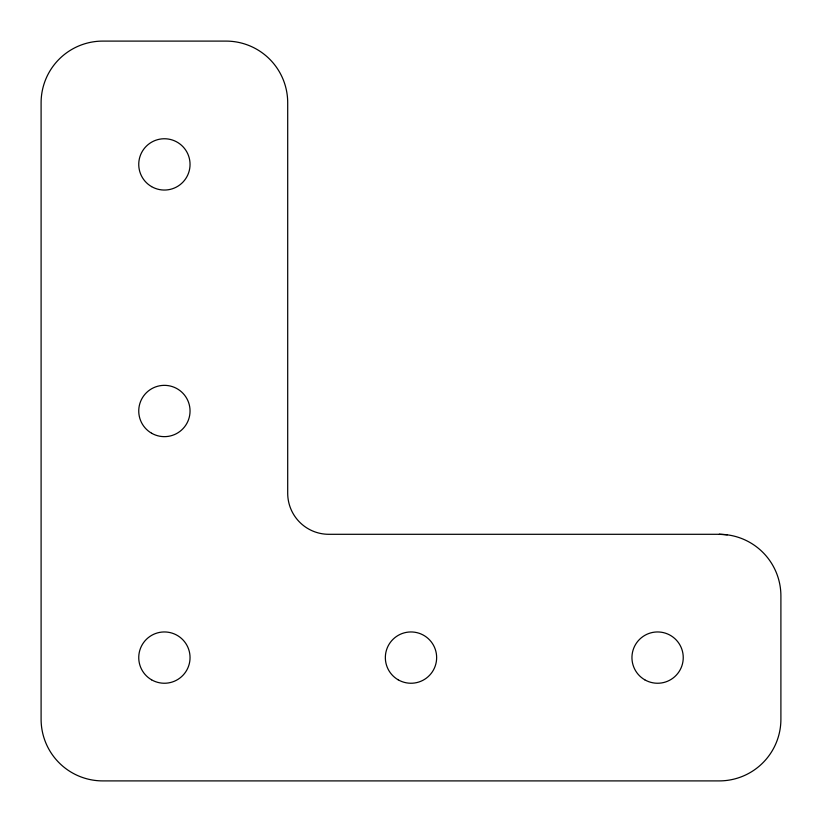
<?xml version="1.0" encoding="UTF-8"?>
<svg xmlns="http://www.w3.org/2000/svg" width="822" height="822" viewBox="0 0 822 822"><rect width="100%" height="100%" fill="white"/><g stroke="black" fill="none" stroke-linecap="round" stroke-linejoin="round"><path stroke-width="1.23" d="M719.25 534.3L328.8 534.3A41.1 41.1 0 0 1 287.7 493.2L287.7 102.75A61.65 61.65 0 0 0 226.05 41.1L102.75 41.1A61.65 61.65 0 0 0 41.1 102.75L41.1 719.25A61.65 61.65 0 0 0 102.75 780.9L719.25 780.9A61.65 61.65 0 0 0 780.9 719.25L780.9 595.95A61.65 61.65 0 0 0 719.25 534.3L727.295 534.824M151.577 679.815A25.646 25.646 0 0 0 190.046 657.6A25.646 25.646 0 0 0 151.577 635.385A25.646 25.646 0 0 0 151.577 679.815M151.577 186.615A25.646 25.646 0 0 0 190.046 164.4A25.646 25.646 0 0 0 151.577 142.185A25.646 25.646 0 0 0 151.577 186.615M151.577 433.215A25.646 25.646 0 0 0 190.046 411A25.646 25.646 0 0 0 151.577 388.785A25.646 25.646 0 0 0 151.577 433.215M398.177 679.815A25.646 25.646 0 0 0 436.646 657.6A25.646 25.646 0 0 0 398.177 635.385A25.646 25.646 0 0 0 398.177 679.815M644.777 679.815A25.646 25.646 0 0 0 683.246 657.6A25.646 25.646 0 0 0 644.777 635.385A25.646 25.646 0 0 0 644.777 679.815"/></g></svg>
